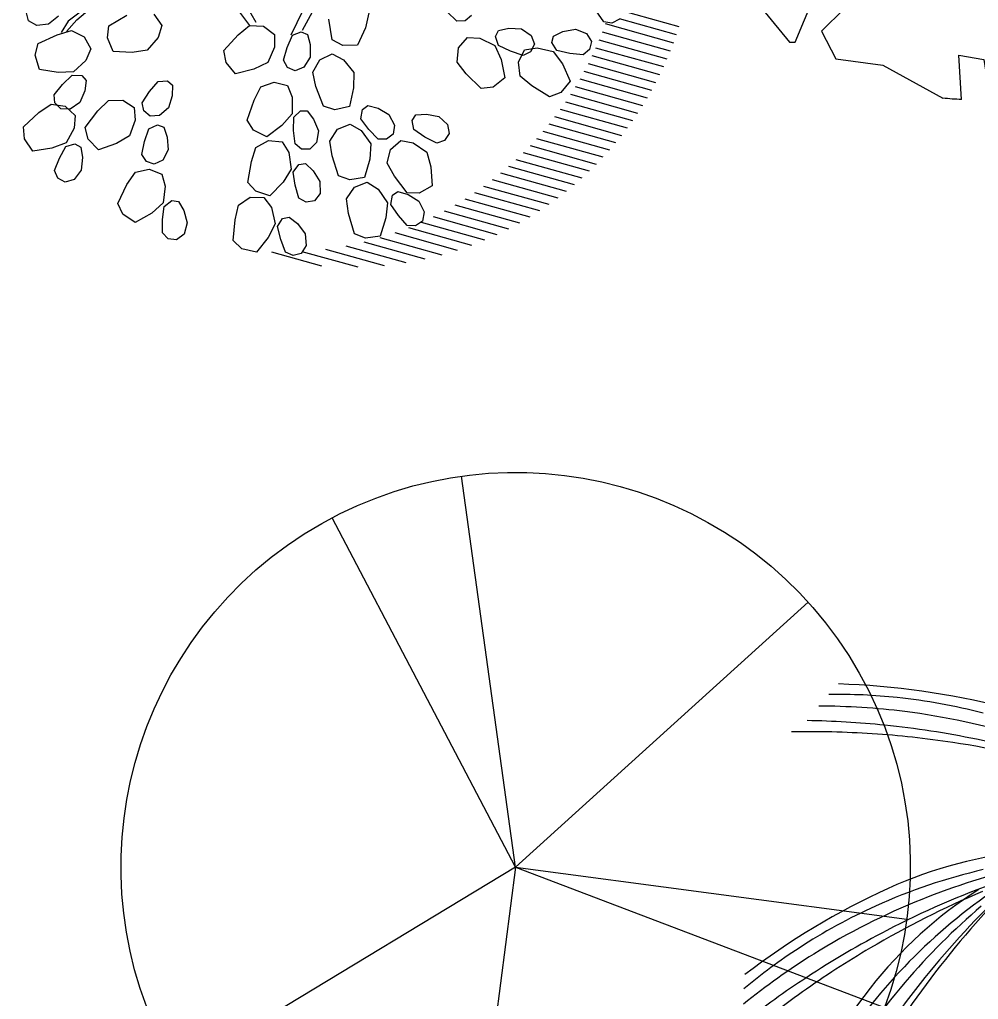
# Model space of a CAD drawing. Extents: x -809667 to 586099, y 3084146 to 3634412.
# Drawn here: x 381294.059 to 381296.122, y 3084309.511 to 3084311.62 of the extents above; entities that cross this region are included whole.
import ezdxf
from ezdxf.enums import TextEntityAlignment as Align

# ---------------------------------------------------------------- set-up
doc = ezdxf.new("R2010")
doc.units = 0
doc.header["$LTSCALE"] = 0.5
doc.linetypes.add('CONTINOUS', pattern=[0])
doc.layers.get('0').update_dxf_attribs({"linetype": 'CONTINUOUS'})
for name, color, linetype in [('A-S-TREE', 95, 'CONTINUOUS'), ('EQUIP-箱柜', 3, 'CONTINUOUS'), ('TREE', 3, 'CONTINUOUS'), ('文字', 7, 'CONTINUOUS'), ('树木', 94, 'CONTINUOUS')]:
    doc.layers.add(name, color=color, linetype=linetype)
doc.styles.add('_TEL_DIM', font='SIMPLEX', dxfattribs={"width": 0.8, "height": 3.5, "bigfont": 'HZTXT'})

# ---------------------------------------------------------------- blocks, each defined once
blk = doc.blocks.new('TREE1')
at = {"layer": 'A-S-TREE', "color": 0}
for p, q in [((-49.6, 22.6), (36.4, 4020.7)), ((-49.6, 22.6), (-3119.6, 2586.3)), ((-49.3, 22.2), (-3255.2, -2371.3)), ((-48.7, 23.1), (-2621.4, -3042.3)), ((-49.6, 22.6), (628.7, -3920.3)), ((-49.6, 22.6), (3590.2, -1636.4)), ((-49.6, 22.6), (3936.7, -304.3))]:
    blk.add_line(p, q, dxfattribs=at)
blk.add_ellipse((-50, 21.7), major_axis=(4000, 0), ratio=1, dxfattribs=at)
blk = doc.blocks.new('T-7')
at = {"layer": 'TREE', "color": 8, "ltscale": 200, "xscale": 0.4020618556701031, "yscale": 0.4020618556701031, "zscale": 0.4020618556701031, "rotation": 199.2879054791862}
blk.add_blockref('TREE1', (4.1, 110.4), dxfattribs=at)
blk = doc.blocks.new('*E54')
at = {"layer": 'TREE', "color": 0}
blk.add_ellipse((-2.3695, 3.5648), major_axis=(2.6955, 1.3944), ratio=1, start_param=0.518575, end_param=0.519414, dxfattribs=at)
blk = doc.blocks.new('A$C4C586FE1')
at = {"layer": 'TREE', "color": 0}
for p, q in [((1417.9, 2836.2), (1388.9, 2616.6)), ((1786.8, 2659.7), (1417.9, 2836.2)), ((1100.1, 2800.7), (873.4, 2660.3)), ((1294, 2743), (1192.9, 2818.9)), ((1261.1, 2599.4), (1294, 2743)), ((873.4, 2660.3), (885.1, 2448.8)), ((1875, 2685.7), (1786.8, 2659.7)), ((2107.7, 2532.3), (1875, 2685.7)), ((1388.9, 2616.6), (1261.1, 2599.4)), ((570, 2555.2), (514.1, 2441.5)), ((785.3, 2557.2), (585.3, 2566.4)), ((841.8, 2435.9), (785.3, 2557.2)), ((2260.8, 2515.8), (2107.7, 2532.3)), ((2272.6, 2551), (2260.8, 2515.8)), ((2410.9, 2296.6), (2336, 2500.2)), ((885.1, 2448.8), (841.8, 2435.9)), ((514.1, 2441.5), (288.4, 2275.8)), ((2434.2, 2275.2), (2410.9, 2296.6)), ((288.4, 2275.8), (287.5, 2250.5)), ((287.5, 2250.5), (483.5, 2157.2)), ((2564.8, 2085.9), (2434.2, 2275.2)), ((483.5, 2157.2), (422.4, 2031.4)), ((329.8, 2135.9), (208.1, 2079)), ((422.4, 2031.4), (329.8, 2135.9)), ((208.1, 2079), (170.6, 1878.4)), ((2577.2, 1905.4), (2564.8, 2085.9)), ((2688, 2051.3), (2577.2, 1905.4)), ((170.6, 1878.4), (15.6, 1628.2)), ((2666.2, 1735.2), (2771.9, 1843.1)), ((2724.5, 1645.7), (2666.2, 1735.2)), ((2799.1, 1743.9), (2724.5, 1645.7)), ((2787.7, 1243.8), (2821.3, 1628.8)), ((5.9, 1547.3), (197.8, 1550.3)), ((197.8, 1550.3), (173.3, 1443)), ((173.3, 1443), (0, 1424.7)), ((0, 1424.7), (27, 1278.9)), ((27, 1278.9), (66.8, 1102)), ((2631.6, 1201.9), (2787.7, 1243.8)), ((2635, 1085.7), (2631.6, 1201.9)), ((67, 987.7), (66.8, 1102)), ((2775.3, 1105.3), (2635, 1085.7)), ((2702, 977.7), (2775.3, 1105.3)), ((67, 987.7), (157.2, 906.4)), ((2642.7, 701.9), (2702, 977.7)), ((157.2, 906.4), (291.2, 931.2)), ((291.2, 931.2), (334.9, 852.4)), ((334.9, 852.4), (122.2, 842.3)), ((122.7, 841.2), (319.7, 727.5)), ((319.7, 727.5), (413.9, 564.3)), ((2274.5, 500.5), (2371.1, 598.9)), ((2371.1, 598.9), (2562.8, 580.2)), ((413.9, 564.3), (369.3, 463.8)), ((2418.9, 412.8), (2274.5, 500.5)), ((513.2, 326.3), (782.8, 401.8)), ((782.8, 401.8), (827.4, 368.4)), ((2129.9, 415.1), (2351.7, 350.2)), ((2132, 192.5), (2129.9, 415.1)), ((827.4, 368.4), (609.7, 253.1)), ((1825.7, 254.4), (1999.5, 124.4)), ((1858.7, 85.1), (1825.7, 254.4)), ((1175.5, 133.3), (821.4, 131.7)), ((1175.5, 133.3), (1301.7, 9.6)), ((1301.7, 9.6), (1413.5, 131.8)), ((1413.5, 131.8), (1432.3, 0)), ((1587.1, 58.5), (1858.7, 85.1)), ((1540.1, 5.2), (1587.1, 58.5))]:
    blk.add_line(p, q, dxfattribs=at)
at = {"layer": 'TREE', "color": 0, "extrusion": (0, 0, -1)}
for major_axis, start_param, end_param in [((1003, 1003), -1.011805, -0.945114), ((1003, 1003), -1.426629, -1.413216), ((1003, 1003), -0.139248, -0.081961), ((839.1, 1143.7), 0.475418, 0.633835), ((1003, 1003), 0.553886, 0.636541), ((1003, 1003), 4.017991, 4.075425), ((1003, 1003), 1.314933, 1.417635), ((839.5, 1143.4), 3.200433, 3.340883), ((1003, 1003), 1.573401, 1.638153), ((839.3, 1143.5), 2.942836, 3.115157), ((1003, 1003), 1.829101, 1.934165), ((1003, 1003), 2.270337, 2.346427)]:
    blk.add_ellipse((1418.5, 1418.4), major_axis=major_axis, ratio=1, start_param=start_param, end_param=end_param, dxfattribs=at)
at = {"layer": 'TREE', "color": 0, "linetype": 'Continuous'}
for start_param, end_param in [(0.01341, 3.155003), (3.155003, 6.296595)]:
    blk.add_ellipse((1466.4, 1447.2), major_axis=(19.2, 19.2), ratio=1, start_param=start_param, end_param=end_param, dxfattribs=at)
at = {"layer": 'TREE', "color": 8, "linetype": 'CONTINOUS', "extrusion": (0, 0, -1), "xscale": 467.4085850556439, "yscale": 467.4085850556439, "zscale": -467.4085850556439, "rotation": 278.9250190116231}
blk.add_blockref('*E54', (-2892.7, 65.8), dxfattribs=at)
blk = doc.blocks.new('紫薇')
at = {"color": 0}
for p, q in [((-400.7, 29), (-397.8, 40.7)), ((-393.6, 17.3), (-400.7, 29)), ((-377.8, 10.9), (-393.6, 17.3)), ((-359.6, 13.9), (-377.8, 10.9)), ((-350.9, 0.6), (-367.8, -9.1)), ((-314.7, 5.4), (-350.9, 0.6)), ((-338.8, -4.2), (-314.7, 0.6)), ((-416.8, -19.3), (-405, -6.5)), ((-405, -6.5), (-374.5, -8.9)), ((-374.5, -8.9), (-353.4, -13.7)), ((-360.6, -11.5), (-338.8, -4.2)), ((-353.4, -13.7), (-341.8, -30.7)), ((-421.5, -40.4), (-416.8, -19.3)), ((-399.9, -57.5), (-421.5, -40.4)), ((-341.8, -30.7), (-341.9, -50.6)), ((-313, -48.7), (-302.7, -34.6)), ((-302.7, -34.6), (-272.1, -33.8)), ((-341.9, -50.6), (-356.5, -61.7)), ((-315.5, -70.1), (-313, -48.7)), ((-237.3, -51.9), (-235.2, -71.8)), ((-402.9, -75.6), (-384.1, -71)), ((-380, -67.5), (-399.9, -57.5)), ((-384.1, -71), (-372.4, -78)), ((-356.5, -61.7), (-380, -67.5)), ((-292.2, -84.8), (-315.5, -70.1)), ((-425.8, -93.7), (-421.1, -82.6)), ((-421.1, -82.6), (-402.9, -75.6)), ((-372.4, -78), (-370.1, -87.4)), ((-271.3, -92.6), (-292.2, -84.8)), ((-248.6, -84.4), (-271.3, -92.6)), ((-235.2, -71.8), (-248.6, -84.4)), ((-482.8, -101.7), (-453, -94.6)), ((-453, -94.6), (-431.5, -92.7)), ((-431.5, -92.7), (-415.2, -105.3)), ((-422.9, -105.4), (-425.8, -93.7)), ((-370.1, -87.4), (-379.5, -99.7)), ((-123.7, -134.7), (-128.5, -98.4)), ((-490, -117.5), (-482.8, -101.7)), ((-411.2, -112.5), (-422.9, -105.4)), ((-415.2, -105.3), (-409.1, -124.3)), ((-394.2, -110.8), (-411.2, -112.5)), ((-379.5, -99.7), (-394.2, -110.8)), ((-114, -105.7), (-114, -134.7)), ((-488.1, -139.1), (-490, -117.5)), ((-409.1, -124.3), (-419.7, -139.3)), ((-462.2, -148.6), (-488.1, -139.1)), ((-419.7, -139.3), (-440.2, -152.1)), ((-405.2, -146.2), (-377.1, -134.2)), ((-377.1, -134.2), (-356.2, -128.6)), ((-356.2, -128.6), (-338, -138.3)), ((-338, -138.3), (-328.8, -156)), ((-298, -146.6), (-279.9, -140)), ((-279.9, -140), (-267.5, -145.8)), ((-174.5, -147.9), (-145.5, -138.1)), ((-145.5, -138.1), (-124.3, -134.2)), ((-124.3, -134.2), (-106.8, -145.2)), ((-77.8, -175.7), (-29.4, -141.9)), ((4.4, -137.1), (-60.9, -178.1)), ((-440.2, -152.1), (-462.2, -148.6)), ((-459.5, -166.8), (-443.1, -156.6)), ((-443.1, -156.6), (-429.8, -159.8)), ((-409.7, -163.1), (-405.2, -146.2)), ((-328.8, -156), (-336.6, -172.6)), ((-318.9, -167.1), (-315.4, -155.5)), ((-315.4, -155.5), (-298, -146.6)), ((-264.2, -154.9), (-272.2, -168.1)), ((-267.5, -145.8), (-264.2, -154.9)), ((-180.2, -164.4), (-174.5, -147.9)), ((-106.8, -145.2), (-99, -163.5)), ((-474.7, -179.1), (-459.5, -166.8)), ((-424.7, -168), (-429.9, -182.6)), ((-429.8, -159.8), (-424.7, -168)), ((-404.1, -184), (-409.7, -163.1)), ((-314.8, -178.4), (-318.9, -167.1)), ((-272.2, -168.1), (-285.6, -180.7)), ((-176.3, -185.6), (-180.2, -164.4)), ((-99, -163.5), (-108.1, -179.5)), ((-475.8, -191.1), (-474.7, -179.1)), ((-429.9, -182.6), (-440.4, -197.6)), ((-377, -189), (-404.1, -184)), ((-336.6, -172.6), (-354.7, -188.6)), ((-302.4, -184.2), (-314.8, -178.4)), ((-285.6, -180.7), (-302.4, -184.2)), ((-108.1, -179.5), (-127.4, -194.1)), ((-92, -188.9), (-76.6, -177.2)), ((-76.6, -177.2), (-63.1, -179.1)), ((-63.1, -179.1), (-57.2, -186.8)), ((-29.7, -211.3), (-19.3, -182.6)), ((-469.4, -201.4), (-475.8, -191.1)), ((-440.4, -197.6), (-456.1, -204.5)), ((-354.7, -188.6), (-377, -189)), ((-339.8, -206.5), (-325.3, -193.6)), ((-325.3, -193.6), (-311.7, -194.5)), ((-311.7, -194.5), (-305.3, -201.7)), ((-149.6, -192.7), (-176.3, -185.6)), ((-127.4, -194.1), (-149.6, -192.7)), ((-106, -202.5), (-92, -188.9)), ((-57.2, -186.8), (-61, -201.8)), ((-456.1, -204.5), (-469.4, -201.4)), ((-352.7, -221.1), (-339.8, -206.5)), ((-305.3, -201.7), (-307.9, -216.9)), ((-105.9, -214.5), (-106, -202.5)), ((-61, -201.8), (-70.2, -217.7)), ((-20.4, -226.1), (-29.7, -211.3)), ((35.7, -203.3), (20.8, -219.9)), ((-351.7, -233.1), (-352.7, -221.1)), ((-307.9, -216.9), (-315.8, -233.6)), ((-171.8, -232.2), (-153.8, -220.2)), ((-153.8, -220.2), (-133.4, -223.6)), ((-133.4, -223.6), (-119.1, -237.5)), ((-98.6, -224.2), (-105.9, -214.5)), ((-85.1, -226), (-98.6, -224.2)), ((-70.2, -217.7), (-85.1, -226)), ((-77.4, -238.3), (-59.6, -227.8)), ((-59.6, -227.8), (-39.8, -229.2)), ((-1.3, -236.2), (-20.4, -226.1)), ((20.8, -219.9), (-1.3, -236.2)), ((-392.8, -248.4), (-373.4, -238.8)), ((-373.4, -238.8), (-353.6, -244.6)), ((-343.7, -242.2), (-351.7, -233.1)), ((-315.8, -233.6), (-330, -243)), ((-194.7, -252.4), (-171.8, -232.2)), ((-119.1, -237.5), (-121.3, -255.7)), ((-83.6, -259.1), (-77.4, -238.3)), ((-39.8, -229.2), (-29.7, -244.6)), ((-417.9, -265.7), (-392.8, -248.4)), ((-353.6, -244.6), (-341.1, -260.1)), ((-330, -243), (-343.7, -242.2)), ((-193.6, -269.8), (-194.7, -252.4)), ((-121.3, -255.7), (-133.4, -276.7)), ((-29.7, -244.6), (-25.5, -268.4)), ((-419, -283.1), (-417.9, -265.7)), ((-341.1, -260.1), (-345.5, -278)), ((-181.7, -287.9), (-193.6, -269.8)), ((-88.1, -289.3), (-83.6, -259.1)), ((-25.5, -268.4), (-36.8, -287.6)), ((141.5, -276.6), (135.8, -258)), ((-409.4, -302.5), (-419, -283.1)), ((-345.5, -278), (-360.1, -297.3)), ((-154.4, -284.1), (-181.7, -287.9)), ((-133.4, -276.7), (-154.4, -284.1)), ((-143.4, -298.8), (-133.7, -282.1)), ((-133.7, -282.1), (-120.5, -278.5)), ((-120.5, -278.5), (-112.1, -283.4)), ((-112.1, -283.4), (-109.8, -298.7)), ((152.3, -282.1), (141.5, -276.6)), ((164.2, -280), (152.3, -282.1)), ((-360.1, -297.3), (-381.8, -302.1)), ((-218.9, -308.1), (-203, -293.5)), ((-203, -293.5), (-182.4, -293.6)), ((-182.4, -293.6), (-166, -304.9)), ((-151, -316.8), (-143.4, -298.8)), ((-109.8, -298.7), (-112, -316.9)), ((-76, -301.9), (-88.1, -289.3)), ((-36.8, -287.6), (-55.3, -308.1)), ((-381.8, -302.1), (-409.4, -302.5)), ((-372.7, -318), (-361.1, -302.6)), ((-361.1, -302.6), (-347.5, -300.7)), ((-347.5, -300.7), (-339.8, -306.5)), ((-339.8, -306.5), (-339.4, -322)), ((-238.2, -331.8), (-218.9, -308.1)), ((-166, -304.9), (-165.2, -323.3)), ((-55.3, -308.1), (-76, -301.9)), ((112.7, -328.7), (124.5, -311.7)), ((124.5, -311.7), (143.2, -304.7)), ((143.2, -304.7), (158.7, -314.5)), ((-382.4, -334.9), (-372.7, -318)), ((-339.4, -322), (-343.8, -339.9)), ((-165.2, -323.3), (-173.8, -345.9)), ((-146.2, -327.9), (-151, -316.8)), ((-112, -316.9), (-122.6, -330.4)), ((-49.5, -331.8), (-41, -321)), ((-41, -321), (-31.4, -319.9)), ((-31.4, -319.9), (-20.4, -330.7)), ((158.7, -314.5), (172.5, -334.4)), ((177.2, -337), (179.7, -323.6)), ((179.7, -323.6), (187.6, -318.1)), ((187.6, -318.1), (202.4, -322.5)), ((202.4, -322.5), (218, -332.3)), ((-379.1, -346.5), (-382.4, -334.9)), ((-343.8, -339.9), (-355.9, -351.9)), ((-234.3, -348.8), (-238.2, -331.8)), ((-135.8, -333.9), (-146.2, -327.9)), ((-122.6, -330.4), (-135.8, -333.9)), ((-112.3, -358.3), (-105.1, -337.9)), ((-105.1, -337.9), (-86.8, -328.4)), ((-86.8, -328.4), (-67, -330.8)), ((-67, -330.8), (-57.8, -346.8)), ((-47.1, -351), (-49.5, -331.8)), ((-20.4, -330.7), (-11.2, -346.6)), ((115.8, -350.1), (112.7, -328.7)), ((172.5, -334.4), (170.2, -356.6)), ((188.2, -352.9), (177.2, -337)), ((218, -332.3), (225.6, -347.6)), ((-369.5, -353.8), (-379.1, -346.5)), ((-355.9, -351.9), (-369.5, -353.8)), ((-281, -370), (-266.4, -354)), ((-266.4, -354), (-245.8, -352.3)), ((-245.8, -352.3), (-228.6, -362.3)), ((-219.7, -364.7), (-234.3, -348.8)), ((-173.8, -345.9), (-193.4, -356.6)), ((-180.1, -369.4), (-173.3, -351.3)), ((-173.3, -351.3), (-160.8, -345.7)), ((-160.8, -345.7), (-151.8, -349.1)), ((-151.8, -349.1), (-147, -363.8)), ((-57.8, -346.8), (-54.8, -370.8)), ((-42.4, -369.9), (-47.1, -351)), ((-11.2, -346.6), (-11.5, -363.7)), ((124.3, -379.4), (115.8, -350.1)), ((201.2, -367.5), (188.2, -352.9)), ((225.6, -347.6), (223.2, -361.1)), ((-298.2, -395.2), (-281, -370)), ((-228.6, -362.3), (-226.2, -380.5)), ((-193.4, -356.6), (-219.7, -364.7)), ((-184.7, -388.3), (-180.1, -369.4)), ((-147, -363.8), (-146.3, -382.2)), ((-118.4, -388.2), (-112.3, -358.3)), ((-31.9, -375.9), (-42.4, -369.9)), ((-11.5, -363.7), (-19.9, -374.5)), ((14, -370.3), (22.7, -366)), ((22.7, -366), (36.7, -372.6)), ((170.2, -356.6), (161.9, -382.8)), ((190.2, -372.4), (206.8, -361.4)), ((213.2, -367.9), (201.2, -367.5)), ((206.8, -361.4), (224.2, -367.4)), ((223.2, -361.1), (213.2, -367.9)), ((224.2, -367.4), (242, -383.7)), ((246.6, -371.5), (253.1, -364.4)), ((253.1, -364.4), (268.5, -365.4)), ((268.5, -365.4), (285.9, -371.4)), ((327.1, -382.2), (325.2, -362.8)), ((-226.2, -380.5), (-232.9, -403.8)), ((-146.3, -382.2), (-154.5, -397.2)), ((-54.8, -370.8), (-67.2, -389.3)), ((-19.9, -374.5), (-31.9, -375.9)), ((9.7, -383.3), (14, -370.3)), ((18.3, -400.6), (9.7, -383.3)), ((36.7, -372.6), (50.8, -384.5)), ((50.8, -384.5), (56.1, -400.7)), ((140.5, -385.9), (124.3, -379.4)), ((161.9, -382.8), (140.5, -385.9)), ((182.5, -391.6), (190.2, -372.4)), ((242, -383.7), (244.8, -405.8)), ((247.2, -385.2), (246.6, -371.5)), ((285.9, -371.4), (296.8, -384.6)), ((336.6, -389.7), (327.1, -382.2)), ((419.3, -442.2), (358.1, -381)), ((-292.9, -411.8), (-298.2, -395.2)), ((-178.3, -398.5), (-184.7, -388.3)), ((-167, -402.8), (-178.3, -398.5)), ((-154.5, -397.2), (-167, -402.8)), ((-107.1, -401.5), (-118.4, -388.2)), ((-67.2, -389.3), (-86.7, -408.7)), ((-48.1, -407), (-34, -391.9)), ((-34, -391.9), (-14.6, -387.6)), ((-14.6, -387.6), (-0.5, -399.5)), ((190.3, -411.7), (182.5, -391.6)), ((261.5, -398.2), (247.2, -385.2)), ((277.4, -409.4), (261.5, -398.2)), ((297.4, -398.2), (289.3, -407.2)), ((296.8, -384.6), (297.4, -398.2)), ((390.9, -466.8), (318.3, -394.2)), ((400.6, -458.8), (327.9, -386.1)), ((348.7, -390), (336.6, -389.7)), ((410, -450.6), (349, -389.6)), ((-277, -426.4), (-292.9, -411.8)), ((-232.9, -403.8), (-251.4, -416.1)), ((-237.1, -427.7), (-231.9, -409.1)), ((-231.9, -409.1), (-219.9, -402.4)), ((-219.9, -402.4), (-210.6, -405.1)), ((-210.6, -405.1), (-204.6, -419.3)), ((-86.7, -408.7), (-107.1, -401.5)), ((-48.1, -428.6), (-48.1, -407)), ((-0.5, -399.5), (10.2, -421.1)), ((29.1, -416.8), (18.3, -400.6)), ((56.1, -400.7), (51.8, -413.7)), ((205.2, -438.4), (190.3, -411.7)), ((244.8, -405.8), (242.6, -433.3)), ((289.3, -407.2), (277.4, -409.4)), ((370.9, -482.1), (298.5, -409.7)), ((381, -474.6), (308.5, -402.1)), ((-251.4, -416.1), (-277, -426.4)), ((-204.6, -419.3), (-202.3, -437.6)), ((-132.9, -443), (-125, -422.8)), ((-125, -422.8), (-106.5, -413.8)), ((-106.5, -413.8), (-86.8, -416.9)), ((-86.8, -416.9), (-78, -433.1)), ((10.2, -421.1), (4.8, -442.7)), ((41, -419), (29.1, -416.8)), ((51.8, -413.7), (41, -419)), ((349.9, -496.5), (277.7, -424.4)), ((360.5, -489.4), (288.2, -417.2)), ((-204, -490.6), (-257.4, -437.3)), ((-240.1, -447), (-237.1, -427.7)), ((-202.3, -437.6), (-209.3, -453.2)), ((-78, -433.1), (-75.8, -457.1)), ((-43.8, -458.8), (-48.1, -428.6)), ((222.4, -441), (205.2, -438.4)), ((242.6, -433.3), (222.4, -441)), ((328, -510), (256.1, -438)), ((339.1, -503.4), (267, -431.3)), ((-232.8, -456.6), (-240.1, -447)), ((-209.3, -453.2), (-221.2, -459.9)), ((-139.8, -472.8), (-132.9, -443)), ((-72.9, -461.7), (-64.2, -451.2)), ((-64.2, -451.2), (-54.6, -450.3)), ((-54.6, -450.3), (-43.8, -461.4)), ((4.8, -442.7), (-7.1, -467.6)), ((305.1, -522.4), (233.4, -450.8)), ((316.7, -516.3), (244.9, -444.5)), ((-221.2, -459.9), (-232.8, -456.6)), ((-159.1, -517.9), (-218.6, -458.4)), ((-75.8, -457.1), (-88.6, -475.3)), ((-71.1, -481), (-72.9, -461.7)), ((-28.7, -467.5), (-43.8, -458.8)), ((-43.8, -461.4), (-35.1, -477.6)), ((-7.1, -467.6), (-28.7, -467.5)), ((268.8, -539.2), (197.5, -467.9)), ((281.2, -533.9), (209.8, -462.5)), ((293.3, -528.3), (221.7, -456.7)), ((-124.5, -534.7), (-187, -472.3)), ((-94.9, -546.7), (-158.9, -482.7)), ((-128.9, -486.3), (-139.8, -472.8)), ((-88.6, -475.3), (-108.7, -494.2)), ((-66.9, -500), (-71.1, -481)), ((-35.1, -477.6), (-35.9, -494.7)), ((230, -553.4), (159.2, -482.6)), ((243.3, -549), (172.3, -478)), ((256.2, -544.2), (185, -473.1)), ((-68.3, -555.6), (-133.5, -490.4)), ((-108.7, -494.2), (-128.9, -486.3)), ((-43.8, -562.4), (-109.9, -496.4)), ((-35.9, -494.7), (-44.6, -505.2)), ((173.8, -567.9), (103.6, -497.7)), ((188.4, -564.8), (118, -494.5)), ((202.6, -561.4), (132.1, -490.8)), ((216.5, -557.6), (145.8, -486.9)), ((-21, -567.5), (-87.7, -500.8)), ((-56.6, -506.3), (-66.9, -500)), ((0.5, -571.4), (-66.8, -504.1)), ((-44.6, -505.2), (-56.6, -506.3)), ((20.9, -574.1), (-46.8, -506.4)), ((40.4, -576), (-27.7, -507.8)), ((59.1, -577), (-9.4, -508.5)), ((77.1, -577.3), (8.3, -508.5)), ((94.5, -577), (25.4, -507.9)), ((111.3, -576.2), (42, -506.8)), ((127.6, -574.8), (58.1, -505.2)), ((143.5, -572.9), (73.7, -503.1)), ((158.8, -570.6), (88.8, -500.6))]:
    blk.add_line(p, q, dxfattribs=at)
blk = doc.blocks.new('03')
at = {"layer": '树木', "color": 0}
for centre, radius, start, end in [((-0.2319, 2.0617), 2.5637, 284.5956, 292.1547), ((0.0996, 1.4704), 2.0154, 286.2616, 299.0944), ((0.1422, 1.3907), 1.8647, 283.5492, 293.5677), ((-0.1096, 1.9427), 2.4291, 281.3506, 289.0724), ((-0.2319, 2.0617), 2.5637, 277.0364, 284.5956), ((-0.1096, 1.9427), 2.4291, 273.6289, 281.3506), ((0.1422, 1.3907), 1.8647, 274.6279, 283.5492), ((0.2783, 1.0608), 1.5431, 274.6633, 286.0447), ((0.2783, 1.0608), 1.5431, 263.2819, 274.6633), ((0.3446, 0.6305), 1.1405, 266.3361, 286.2616), ((0.8634, 1.2326), 1.8647, 247.0527, 255.974), ((0.8957, 1.8385), 2.4291, 253.7754, 261.4972), ((0.8424, 2.0006), 2.5637, 257.0204, 264.5795), ((0.6909, 0.4651), 1.1405, 238.7609, 258.6864), ((0.8312, 0.8772), 1.5431, 247.0881, 258.4695), ((0.8424, 2.0006), 2.5637, 264.5795, 269.4404), ((0.8634, 1.2326), 1.8647, 255.974, 265.9925), ((0.8957, 1.8385), 2.4291, 261.4972, 267.3907), ((0.8424, 2.0006), 2.5637, 269.4404, 274.3014), ((1.8336, 0.7989), 2.4291, 214.6677, 222.3894), ((0.8957, 1.8385), 2.4291, 267.3907, 272.3294), ((1.8944, 0.9582), 2.5637, 217.9126, 225.4718), ((0.8634, 1.2326), 1.8647, 265.9925, 273.1401), ((0.8625, 1.323), 2.0154, 258.6864, 271.5192), ((0.8312, 0.8772), 1.5431, 258.4695, 267.1952), ((0.8312, 0.8772), 1.5431, 267.1952, 274.0561), ((1.4263, 0.3491), 1.8647, 216.8662, 226.8847), ((1.8336, 0.7989), 2.4291, 222.3894, 228.2829), ((1.4827, 0.4197), 2.0154, 219.5786, 232.4114), ((1.8944, 0.9582), 2.5637, 225.4718, 230.3327), ((1.1771, 0.0936), 1.5431, 219.3617, 228.0874), ((1.4263, 0.3491), 1.8647, 226.8847, 234.0323), ((1.8336, 0.7989), 2.4291, 228.2829, 233.2216), ((1.8944, 0.9582), 2.5637, 230.3327, 235.1936), ((1.1771, 0.0936), 1.5431, 228.0874, 234.9484)]:
    blk.add_arc(centre, radius, start, end, dxfattribs=at)
blk = doc.blocks.new('123213')
at = {"layer": '文字', "color": 8, "linetype": 'Continuous'}
for name, p, xscale, yscale, zscale, rotation in [('紫薇', (381888.4658, 3087173.5403), 0.00148055020779717, 0.00148055020779717, 0.00148055020779717, 29.3674748453732), ('A$C4C586FE1', (381890.7084, 3087173.1524), 0.0005, 0.0005, 0.0005, 92.80541082498242), ('T-7', (381888.9168, 3087171.4661), 0.0005279999999329448, 0.0005279999999329448, 0.0005279999999329448, 283.1089006423777), ('03', (381890.3868, 3087171.2158), 0.7999999999999998, 0.7999999999999998, 0.7999999999999998, 215.9119011420869)]:
    blk.add_blockref(name, p, dxfattribs=dict(at, xscale=xscale, yscale=yscale, zscale=zscale, rotation=rotation))
blk = doc.blocks.new('$equip$00002943')
at = {"const_width": 0.6}
blk.add_lwpolyline([(-0.75, 0.3), (0.75, 0.3)], dxfattribs=at)
at = {"color": 7, "style": '_TEL_DIM', "flags": 1}
for tag in ['REMARK', 'A']:
    blk.add_attdef(tag, text='', height=0.00002, dxfattribs=at).set_placement((0, 0), align=Align.MIDDLE_CENTER)

msp = doc.modelspace()

# ---------------------------------------------------------------- block references
at = {"layer": 'EQUIP-箱柜', "linetype": 'Continuous', "xscale": 2.25, "yscale": 2.25, "zscale": 2.25, "rotation": 115.3270831913837}
msp.add_blockref('$equip$00002943', (381295.2888, 3084307.8928), dxfattribs=at)
at = {"layer": '文字', "color": 8}
msp.add_blockref('123213', (-593.8497, -2861.6696), dxfattribs=at)

doc.saveas('drawing.dxf')
